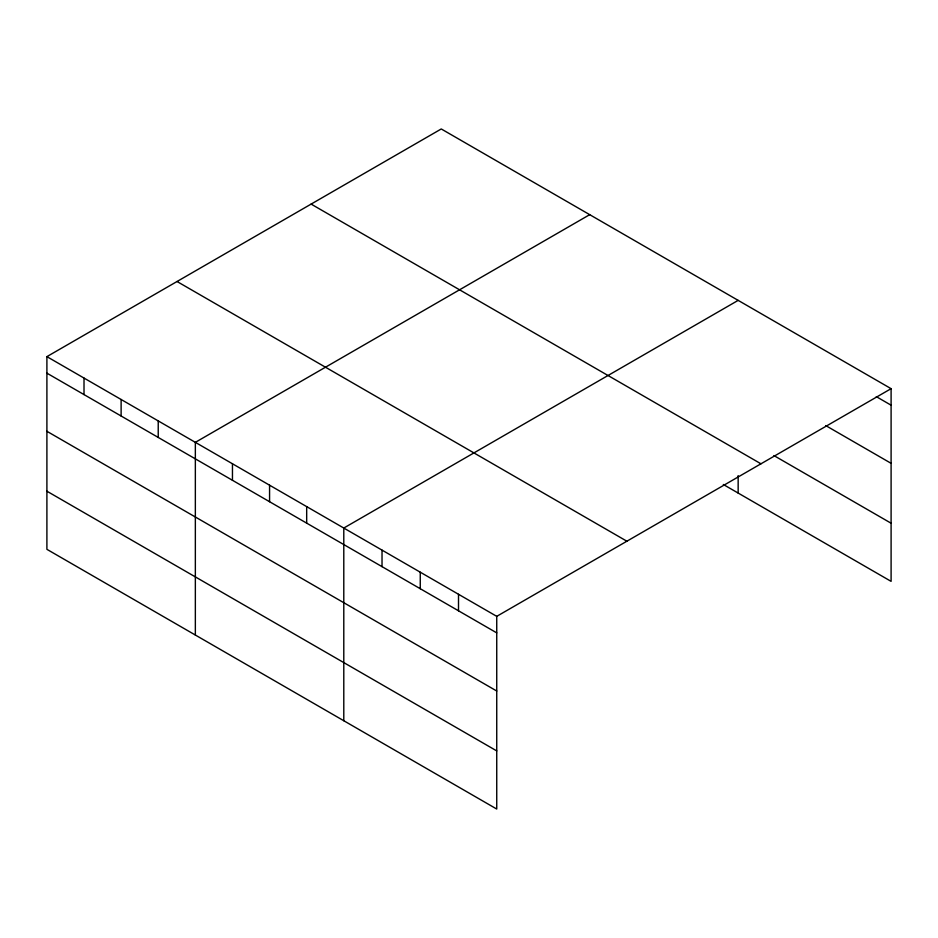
<?xml version="1.0" encoding="UTF-8"?>
<svg xmlns="http://www.w3.org/2000/svg" width="938" height="938" viewBox="0 0 938 938"><rect width="100%" height="100%" fill="white"/><g stroke="black" fill="none" stroke-linecap="round" stroke-linejoin="round"><path stroke-width="1.41" d="M496.741 691.013L496.741 616.348L46.9 356.639L46.9 549.328L496.741 809.037L496.741 691.013L46.9 431.292M46.9 356.639L441.259 128.963L891.1 388.672L891.1 581.361L723.315 484.489M589.709 214.661L195.35 442.349L195.35 635.038M738.159 300.371L343.789 528.047L343.789 720.736M496.741 616.348L891.1 388.672M876.303 396.645L891.1 405.193M825.733 425.582L891.1 463.325M773.92 455.575L891.1 523.216M311.123 204.097L760.964 463.806M177.036 281.506L626.877 541.214M46.9 373.16L496.741 632.869M46.9 491.195L496.741 750.904M738.159 475.613L738.159 493.06M458.506 594.282L458.506 610.79M420.259 572.203L420.259 588.724M382.024 550.125L382.024 566.646M306.679 506.626L306.679 523.146M269.569 485.204L269.569 501.713M232.46 463.771L232.46 480.291M158.229 420.916L158.229 437.436M121.119 399.494L121.119 416.015M84.01 378.073L84.01 394.581"/></g></svg>
